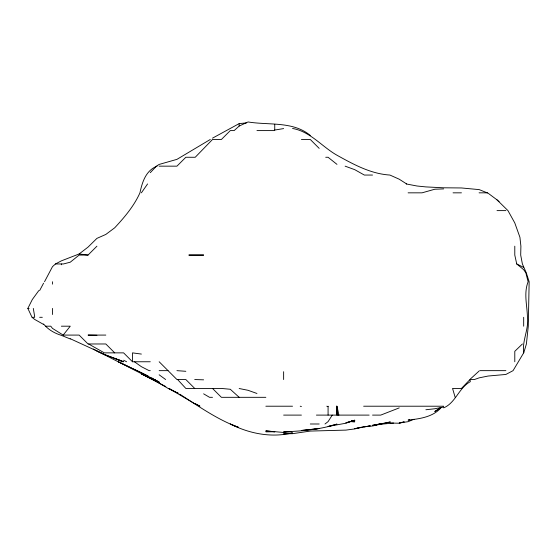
<?xml version="1.0" encoding="UTF-8"?>
<svg xmlns="http://www.w3.org/2000/svg" width="557" height="557" viewBox="0 0 557 557"><rect width="100%" height="100%" fill="white"/><g stroke="black" fill="none" stroke-linecap="round" stroke-linejoin="round"><path stroke-width="0.84" d="M523.74 352.866L526.4 343.975L528.28 326.193L529.15 281.745L526.281 272.853L522.389 263.962L520.698 255.071L520.899 246.18L519.925 237.289L514.786 222.932L507.963 210.616L497.004 199.845L488.113 193.216L479.222 189.617L461.447 187.96L443.664 187.8L425.882 186.908L416.991 186.003L406.185 183.942M70.252 338.955L61.361 335.356C54.509 333.26 48.139 329.619 43.578 324L43.578 324.432L34.687 319.433L32.014 317.302L27.85 308.411L32.313 299.52L38.774 290.629M44.518 281.745L52.469 266.671L55.47 263.962L61.361 260.864L79.143 253.964L88.034 247.113L96.925 238.375L105.816 234.441L114.707 227.799C124.517 217.265 134.042 206.02 139.953 192.833C142.16 182.23 145.913 170.317 157.081 166.16M39.603 290.629L43.578 283.186M514.786 246.18L514.786 255.071L516.736 263.962L523.677 269.685L525.857 272.853L528.113 281.745C523.587 293.316 527.194 305.417 527.451 317.302C528.92 329.521 521.965 340.682 523.677 352.866L513.067 370.649L505.895 374.45L488.113 376.038L479.222 377.841L474.355 379.54L470.004 379.54L470.331 381.649C458.815 387.825 455.619 402.906 443.664 407.87M332.244 415.104L328.08 421.635L324.996 423.995M141.381 192.833L147.584 183.942M45.486 326.193L50.784 326.193L52.469 328.386L63.178 335.084L70.252 326.193L61.361 326.193M150.272 172.684L156.433 166.16L159.156 164.426L176.938 159.358L210.274 139.487M470.004 379.54L461.447 388.431L452.556 388.431L455.153 397.322M55.47 263.962L63.449 263.962L70.252 262.201L79.143 255.071L88.034 255.071L96.925 246.18M522.403 343.975L514.786 351.321L514.786 361.758M470.331 379.045L479.222 370.927M310.305 135.483C293.142 121.015 268.759 125.402 248.067 121.955L239.176 126.042L234.156 130.596L230.285 130.596L221.394 139.487L212.502 139.487L195.222 157.269L185.829 157.269L176.938 166.16L159.156 166.16M440.984 407.828C432.733 417.096 419.741 418.815 408.1 420.11L409.715 419.734M440.155 407.989L434.773 411.539L440.26 407.989M283.631 128.583L274.74 130.06L273.919 130.596L256.958 130.596M212.502 138.157L239.176 123.605L246.452 122.909M414.025 419.247L408.1 421.677L399.209 422.986L404.055 421.858M399.209 407.898L380.73 415.104L372.536 415.104M404.055 421.976L399.209 423.229L390.318 423.048M362.837 426.864L354.753 428.925L345.862 430.108L310.305 431.069L292.522 433.68L283.631 433.792L285.247 433.625M366.067 426.432L363.644 426.815L372.536 426.008L390.318 421.962L374.958 424.984M380.96 423.995L381.427 423.877L372.536 425.29L380.877 423.995M359.606 427.581L354.753 428.688L370.113 425.882M443.664 407.014L434.773 408.768L425.882 409.75M351.523 420.89L354.753 420.354L345.862 422.84L354.753 420.194L345.862 423.223L328.08 426.467L336.971 424.107C319.739 429.628 301.615 431.153 283.631 431.835L290.9 431.403M367.69 426.175L370.113 425.792M374.958 425.019L381.427 423.995L377.388 424.371M291.715 431.417L283.631 432.455L265.849 430.895L274.74 431.814L265.849 431.724L274.74 431.508M351.523 421.196L354.753 420.827L351.523 421.05M286.862 433.464L292.522 432.886C271.308 438.011 249.508 433.687 230.285 423.995L238.438 427.303M393.548 423.048L377.388 424.545M443.664 188.893L434.773 189.234L422.039 192.833L408.1 192.833M301.414 139.487L310.305 139.487L319.189 148.378M325.72 157.269L328.08 157.269L336.971 164.364M345.131 166.16L354.753 169.669L364.341 175.051L372.536 175.051M453.043 192.833L461.447 192.833M479.083 192.833L487.479 192.833M497.004 210.616L505.895 210.616M27.85 308.411L29.096 308.411M32.188 317.302L34.687 317.302M39.658 317.302L42.311 317.302M63.178 335.084L79.143 335.084L88.034 343.975L105.816 343.975L114.707 352.866M105.816 335.084L88.034 335.084L96.925 335.286M88.605 343.975L104.319 352.866L123.598 352.866L132.489 361.758L150.272 361.758M150.272 370.649L149.137 370.649L141.381 366.68L134.418 361.758M159.156 370.649L168.047 370.649M479.974 370.649L505.895 370.649M212.502 397.322L209.55 397.322L203.611 393.827M265.849 397.322L221.394 397.322L212.502 388.431M265.849 406.213L292.522 406.213M336.588 406.213L336.971 406.213L338.893 415.104L336.971 414.631L336.588 406.213L336.971 415.104L336.971 406.213M363.644 406.213L443.664 406.213M283.631 415.104L301.414 415.104M316.411 415.104L369.138 415.104M310.305 423.995L319.189 423.995M194.72 379.54L203.611 379.832M349.907 421.6L354.753 421.788L349.907 421.489M176.938 370.649L185.829 371.303M79.143 253.964L88.034 255.071M141.381 354.071L132.489 352.866L132.489 361.758M239.176 388.514L248.067 390.304L256.958 393.479M300.223 406.213L301.414 406.526M292.522 128.465C310.353 131.536 321.932 146.707 336.971 155.229C353.472 164.364 370.683 173.875 389.921 175.051L399.209 179.194L406.645 183.942M326.778 406.213L328.08 406.638M238.368 427.316C217.23 419.525 198.577 406.199 179.695 394.126M105.816 355.053L123.598 361.73L105.816 355.053L70.252 338.719M114.707 358.395L122.714 361.758L119.797 360.135M93.221 349.002L152.931 379.54L168.123 388.431L176.938 392.748L168.896 388.431L194.72 403.728L199.935 406.213L194.72 403.365M96.925 351.154L105.816 355.275M131.744 368.212L118.349 361.758L141.381 372.779L159.156 382.067L154.275 379.54L159.156 382.541L151.636 377.876M148.044 375.954L132.489 368.546M153.558 379.54L141.381 373.9L165.826 386.572M516.736 263.962L523.677 267.388M123.598 360.233L126.585 361.758M176.938 392.302L178.317 393.214M159.156 374.798L165.645 379.54M497.004 199.859L499.107 201.725M239.176 397.322L230.285 389.266L221.394 388.431L185.829 388.431L177.606 379.54M194.72 388.431L185.829 379.54L176.938 379.54L159.156 361.758M33.309 308.411L34.687 316.648M523.677 317.302L523.677 326.193M328.08 406.213L328.08 415.104M283.631 371.707L283.631 379.54M274.74 124.302L274.74 130.06M239.176 123.605L239.176 126.042M61.361 263.962L61.361 264.77M52.469 281.745L52.469 284.154M52.469 308.411L52.469 314.51M319.189 428.556L301.414 430.477L319.189 428.556M203.611 255.071L188.962 255.071L203.611 255.071"/></g></svg>
